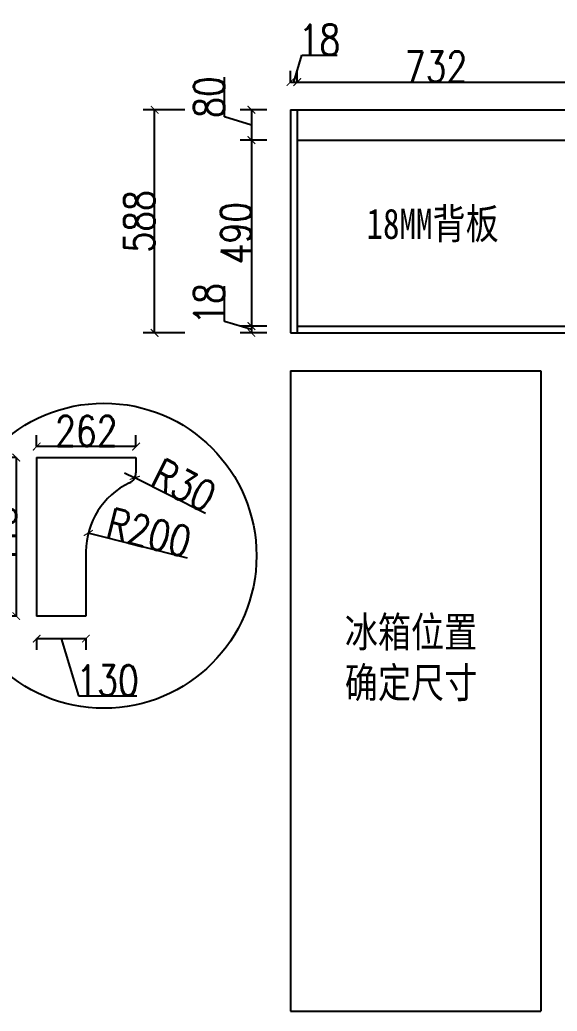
# Model space of a CAD drawing. Header units: millimetres. Extents: x 3255186 to 3429179, y -984851 to -941485.
# Drawn here: x 3260271 to 3261688, y -979227 to -976614 of the extents above; entities that cross this region are included whole.
import ezdxf

# ---------------------------------------------------------------- set-up
doc = ezdxf.new("R2010")
doc.units = ezdxf.units.MM
doc.header["$PDMODE"] = 35
doc.styles.add('DIM_FONT', font='SIMPLEX.shx', dxfattribs={"width": 0.8})
doc.dimstyles.new('ISO-25', dxfattribs={"dimtxt": 80, "dimasz": 20, "dimexe": 30, "dimexo": 80, "dimtad": 1, "dimdec": 0, "dimtxsty": 'DIM_FONT', "dimblk": 'ARCHTICK', "dimcen": 2.5, "dimadec": 0, "dimazin": 0, "dimtfac": 1, "dimtdec": 0, "dimtmove": 1, "dimatfit": 3, "dimfxl": 80, "dimfxlon": 1, "dimarcsym": 0})

# ---------------------------------------------------------------- blocks, each defined once
blk = doc.blocks.new('_ArchTick')
at = {"color": 0, "linetype": 'ByBlock', "const_width": 0.15}
blk.add_lwpolyline([(-0.5, -0.5), (0.5, 0.5)], dxfattribs=at)
blk = doc.blocks.new('*D713')
at = {"color": 0, "lineweight": -2, "ltscale": 5}
for p, q in [((3260315.7, -977739.1), (3260315.7, -977709.1)), ((3260577.7, -977739.1), (3260577.7, -977709.1)), ((3260577.7, -977739.1), (3260315.7, -977739.1))]:
    blk.add_line(p, q, dxfattribs=at)
at = {"layer": 'Defpoints', "color": 0, "ltscale": 5}
for p in [(3260315.7, -977739.1), (3260315.7, -977768), (3260577.7, -977768)]:
    blk.add_point(p, dxfattribs=at)
at = {"color": 0, "lineweight": -2, "ltscale": 5, "xscale": 20, "yscale": 20, "zscale": 20, "rotation": 180}
blk.add_blockref('_ArchTick', (3260315.7, -977739.1), dxfattribs=at)
at = {"color": 0, "lineweight": -2, "ltscale": 5, "xscale": 20, "yscale": 20, "zscale": 20}
blk.add_blockref('_ArchTick', (3260577.7, -977739.1), dxfattribs=at)
at = {"color": 0, "ltscale": 5, "insert": (3260446.7, -977698.5), "char_height": 80, "attachment_point": 5, "style": 'DIM_FONT'}
blk.add_mtext('262', dxfattribs=at)
blk = doc.blocks.new('*D714')
at = {"color": 0, "lineweight": -2, "ltscale": 5}
for p, q in [((3260261.9, -977768), (3260231.9, -977768)), ((3260261.9, -977768), (3260261.9, -978186)), ((3260261.9, -978186), (3260231.9, -978186))]:
    blk.add_line(p, q, dxfattribs=at)
at = {"layer": 'Defpoints', "color": 0, "ltscale": 5}
for p in [(3260315.7, -977768), (3260261.9, -978186), (3260315.7, -978186)]:
    blk.add_point(p, dxfattribs=at)
at = {"color": 0, "lineweight": -2, "ltscale": 5, "xscale": 20, "yscale": 20, "zscale": 20}
for p, rotation in [((3260261.9, -977768), 90), ((3260261.9, -978186), 270)]:
    blk.add_blockref('_ArchTick', p, dxfattribs=dict(at, rotation=rotation))
at = {"color": 0, "ltscale": 5, "insert": (3260221.3, -977977), "char_height": 80, "attachment_point": 5, "rotation": 90, "style": 'DIM_FONT'}
blk.add_mtext('418', dxfattribs=at)
blk = doc.blocks.new('*D715')
at = {"color": 0, "lineweight": -2, "ltscale": 5}
for p, q in [((3260315.7, -978245.3), (3260315.7, -978275.3)), ((3260315.7, -978245.3), (3260445.7, -978245.3)), ((3260380.7, -978245.3), (3260426, -978396.2)), ((3260445.7, -978245.3), (3260445.7, -978275.3)), ((3260426, -978396.2), (3260579.6, -978396.2))]:
    blk.add_line(p, q, dxfattribs=at)
at = {"layer": 'Defpoints', "color": 0, "ltscale": 5}
for p in [(3260315.7, -978186), (3260445.7, -978186), (3260445.7, -978245.3)]:
    blk.add_point(p, dxfattribs=at)
at = {"color": 0, "lineweight": -2, "ltscale": 5, "xscale": 20, "yscale": 20, "zscale": 20, "rotation": 180}
blk.add_blockref('_ArchTick', (3260315.7, -978245.3), dxfattribs=at)
at = {"color": 0, "lineweight": -2, "ltscale": 5, "xscale": 20, "yscale": 20, "zscale": 20}
blk.add_blockref('_ArchTick', (3260445.7, -978245.3), dxfattribs=at)
at = {"color": 0, "ltscale": 5, "insert": (3260502.8, -978355.6), "char_height": 80, "attachment_point": 5, "style": 'DIM_FONT'}
blk.add_mtext('130', dxfattribs=at)
blk = doc.blocks.new('*D716')
at = {"color": 0, "lineweight": -2, "ltscale": 5}
blk.add_line((3260713.4, -978033.2), (3260451.8, -977967), dxfattribs=at)
at = {"layer": 'Defpoints', "color": 0, "ltscale": 5}
for p in [(3260451.8, -977967), (3260645.7, -978016.1)]:
    blk.add_point(p, dxfattribs=at)
at = {"color": 0, "lineweight": -2, "ltscale": 5, "xscale": 20, "yscale": 20, "zscale": 20, "rotation": 165.7803455992883}
blk.add_blockref('_ArchTick', (3260451.8, -977967), dxfattribs=at)
at = {"color": 0, "ltscale": 5, "insert": (3260612, -977965.6), "char_height": 80, "attachment_point": 5, "rotation": 345.7803, "style": 'DIM_FONT'}
blk.add_mtext('R200', dxfattribs=at)
blk = doc.blocks.new('*D717')
at = {"color": 0, "lineweight": -2, "ltscale": 5}
for p in [(3260547.7, -977808), (3260761.2, -977915.2)]:
    blk.add_line(p, (3260574.5, -977821.5), dxfattribs=at)
at = {"layer": 'Defpoints', "color": 0, "ltscale": 5}
for p in [(3260547.7, -977808), (3260574.5, -977821.5)]:
    blk.add_point(p, dxfattribs=at)
at = {"color": 0, "lineweight": -2, "ltscale": 5, "xscale": 20, "yscale": 20, "zscale": 20, "rotation": 153.3351415781094}
blk.add_blockref('_ArchTick', (3260574.5, -977821.5), dxfattribs=at)
at = {"color": 0, "ltscale": 5, "insert": (3260704, -977841), "char_height": 80, "attachment_point": 5, "rotation": 333.3351, "style": 'DIM_FONT'}
blk.add_mtext('R30', dxfattribs=at)
blk = doc.blocks.new('*D732')
at = {"color": 0, "lineweight": -2, "ltscale": 5}
for p, q in [((3260994, -976778.3), (3261015.3, -976707.4)), ((3261015.3, -976707.4), (3261108, -976707.4)), ((3260985, -976778.3), (3260985, -976748.3)), ((3261003, -976778.3), (3261003, -976748.3)), ((3260985, -976778.3), (3261003, -976778.3))]:
    blk.add_line(p, q, dxfattribs=at)
at = {"layer": 'Defpoints', "color": 0, "ltscale": 5}
for p in [(3261003, -976778.3), (3260985, -976851.5), (3261003, -976851.5)]:
    blk.add_point(p, dxfattribs=at)
at = {"color": 0, "lineweight": -2, "ltscale": 5, "xscale": 20, "yscale": 20, "zscale": 20, "rotation": 180}
blk.add_blockref('_ArchTick', (3260985, -976778.3), dxfattribs=at)
at = {"color": 0, "lineweight": -2, "ltscale": 5, "xscale": 20, "yscale": 20, "zscale": 20}
blk.add_blockref('_ArchTick', (3261003, -976778.3), dxfattribs=at)
at = {"color": 0, "ltscale": 5, "insert": (3261061.6, -976666.7), "char_height": 80, "attachment_point": 5, "style": 'DIM_FONT'}
blk.add_mtext('18', dxfattribs=at)
blk = doc.blocks.new('*D733')
at = {"color": 0, "lineweight": -2, "ltscale": 5}
for p, q in [((3261003, -976778.3), (3261003, -976748.3)), ((3261735, -976778.3), (3261735, -976748.3)), ((3261003, -976778.3), (3261735, -976778.3))]:
    blk.add_line(p, q, dxfattribs=at)
at = {"layer": 'Defpoints', "color": 0, "ltscale": 5}
for p in [(3261735, -976778.3), (3261003, -976851.5), (3261735, -976851.5)]:
    blk.add_point(p, dxfattribs=at)
at = {"color": 0, "lineweight": -2, "ltscale": 5, "xscale": 20, "yscale": 20, "zscale": 20, "rotation": 180}
blk.add_blockref('_ArchTick', (3261003, -976778.3), dxfattribs=at)
at = {"color": 0, "lineweight": -2, "ltscale": 5, "xscale": 20, "yscale": 20, "zscale": 20}
blk.add_blockref('_ArchTick', (3261735, -976778.3), dxfattribs=at)
at = {"color": 0, "ltscale": 5, "insert": (3261369, -976737.7), "char_height": 80, "attachment_point": 5, "style": 'DIM_FONT'}
blk.add_mtext('732', dxfattribs=at)
blk = doc.blocks.new('*D760')
at = {"color": 0, "lineweight": -2, "ltscale": 5}
for p, q in [((3260811.1, -976870.2), (3260811.1, -976765.3)), ((3260923, -976851.5), (3260852, -976851.5)), ((3260882, -976851.5), (3260882, -976931.5)), ((3260882, -976891.5), (3260811.1, -976870.2)), ((3260923, -976931.5), (3260852, -976931.5))]:
    blk.add_line(p, q, dxfattribs=at)
at = {"layer": 'Defpoints', "color": 0, "ltscale": 5}
for p in [(3261003, -976851.5), (3260882, -976931.5), (3261003, -976931.5)]:
    blk.add_point(p, dxfattribs=at)
at = {"color": 0, "lineweight": -2, "ltscale": 5, "xscale": 20, "yscale": 20, "zscale": 20}
for p, rotation in [((3260882, -976851.5), 90), ((3260882, -976931.5), 270)]:
    blk.add_blockref('_ArchTick', p, dxfattribs=dict(at, rotation=rotation))
at = {"color": 0, "ltscale": 5, "insert": (3260770.5, -976817.8), "char_height": 80, "attachment_point": 5, "rotation": 90, "style": 'DIM_FONT'}
blk.add_mtext('80', dxfattribs=at)
blk = doc.blocks.new('*D761')
at = {"color": 0, "lineweight": -2, "ltscale": 5}
for p, q in [((3260923, -976931.5), (3260852, -976931.5)), ((3260882, -976931.5), (3260882, -977421.5)), ((3260923, -977421.5), (3260852, -977421.5))]:
    blk.add_line(p, q, dxfattribs=at)
at = {"layer": 'Defpoints', "color": 0, "ltscale": 5}
for p in [(3261003, -976931.5), (3260882, -977421.5), (3261003, -977421.5)]:
    blk.add_point(p, dxfattribs=at)
at = {"color": 0, "lineweight": -2, "ltscale": 5, "xscale": 20, "yscale": 20, "zscale": 20}
for p, rotation in [((3260882, -976931.5), 90), ((3260882, -977421.5), 270)]:
    blk.add_blockref('_ArchTick', p, dxfattribs=dict(at, rotation=rotation))
at = {"color": 0, "ltscale": 5, "insert": (3260841.4, -977176.5), "char_height": 80, "attachment_point": 5, "rotation": 90, "style": 'DIM_FONT'}
blk.add_mtext('490', dxfattribs=at)
blk = doc.blocks.new('*D762')
at = {"color": 0, "lineweight": -2, "ltscale": 5}
for p, q in [((3260811.1, -977409.2), (3260811.1, -977316.5)), ((3260882, -977430.5), (3260811.1, -977409.2)), ((3260923, -977421.5), (3260852, -977421.5)), ((3260882, -977421.5), (3260882, -977439.5)), ((3260923, -977439.5), (3260852, -977439.5))]:
    blk.add_line(p, q, dxfattribs=at)
at = {"layer": 'Defpoints', "color": 0, "ltscale": 5}
for p in [(3261003, -977421.5), (3260882, -977439.5), (3261003, -977439.5)]:
    blk.add_point(p, dxfattribs=at)
at = {"color": 0, "lineweight": -2, "ltscale": 5, "xscale": 20, "yscale": 20, "zscale": 20}
for p, rotation in [((3260882, -977421.5), 90), ((3260882, -977439.5), 270)]:
    blk.add_blockref('_ArchTick', p, dxfattribs=dict(at, rotation=rotation))
at = {"color": 0, "ltscale": 5, "insert": (3260770.5, -977362.9), "char_height": 80, "attachment_point": 5, "rotation": 90, "style": 'DIM_FONT'}
blk.add_mtext('18', dxfattribs=at)
blk = doc.blocks.new('*D763')
at = {"color": 0, "lineweight": -2, "ltscale": 5}
for p, q in [((3260706.9, -976851.5), (3260596.9, -976851.5)), ((3260626.9, -977439.5), (3260626.9, -976851.5)), ((3260706.9, -977439.5), (3260596.9, -977439.5))]:
    blk.add_line(p, q, dxfattribs=at)
at = {"layer": 'Defpoints', "color": 0, "ltscale": 5}
for p in [(3260626.9, -976851.5), (3261003, -976851.5), (3261003, -977439.5)]:
    blk.add_point(p, dxfattribs=at)
at = {"color": 0, "lineweight": -2, "ltscale": 5, "xscale": 20, "yscale": 20, "zscale": 20}
for p, rotation in [((3260626.9, -976851.5), 90), ((3260626.9, -977439.5), 270)]:
    blk.add_blockref('_ArchTick', p, dxfattribs=dict(at, rotation=rotation))
at = {"color": 0, "ltscale": 5, "insert": (3260586.3, -977145.5), "char_height": 80, "attachment_point": 5, "rotation": 90, "style": 'DIM_FONT'}
blk.add_mtext('588', dxfattribs=at)

msp = doc.modelspace()

# ---------------------------------------------------------------- linework, layer by layer
at = {"ltscale": 5}
for p, q in [((3260985, -976851.5), (3263608, -976851.5)), ((3260985, -976851.5), (3260985, -977439.5)), ((3261003, -976851.5), (3261003, -977439.5)), ((3261003, -976931.5), (3261735, -976931.5)), ((3261003, -977421.5), (3261735, -977421.5)), ((3260985, -977439.5), (3261735, -977439.5)), ((3260985, -977539.5), (3261645, -977539.5)), ((3260985, -977539.5), (3260985, -979227.5)), ((3261645, -977539.5), (3261645, -979227.5)), ((3260315.7, -977768), (3260577.7, -977768)), ((3260315.7, -977768), (3260315.7, -978186)), ((3260577.7, -977768), (3260577.7, -977808)), ((3260445.7, -978016.1), (3260445.7, -978186)), ((3260445.7, -978186), (3260315.7, -978186)), ((3260985, -979227.5), (3261645, -979227.5))]:
    msp.add_line(p, q, dxfattribs=at)
at = {"color": 1, "ltscale": 5}
msp.add_circle((3260493.3, -978027), 402.1, dxfattribs=at)
at = {"ltscale": 5}
for centre, radius, start, end in [((3260547.7, -977808), 30, 295.2195, 0), ((3260645.7, -978016.1), 200, 115.2195, 180)]:
    msp.add_arc(centre, radius, start, end, dxfattribs=at)

# ---------------------------------------------------------------- texts
at = {"char_height": 80, "width": 1175.852, "attachment_point": 1, "style": 'DIM_FONT'}
for s, insert in [('{\\fSimSun|b0|i0|c134|p2;18MM背板}', (3261185.6, -977111.8)), ('{\\fSimSun|b0|i0|c134|p2;冰箱位置\\P确定尺寸}', (3261128.4, -978188.1))]:
    msp.add_mtext(s, dxfattribs=dict(at, insert=insert))

# ---------------------------------------------------------------- dimensions: what is measured, and where the dimension line sits
at = {"ltscale": 5}
for base, p1, p2, picture, middle in [((3261003, -976778.3), (3260985, -976851.5), (3261003, -976851.5), '*D732', (3261015.9, -976666.7)), ((3261735, -976778.3), (3261003, -976851.5), (3261735, -976851.5), '*D733', (3261369, -976737.7)), ((3260315.7, -977739.1), (3260577.7, -977768), (3260315.7, -977768), '*D713', (3260446.7, -977698.5)), ((3260445.7, -978245.3), (3260315.7, -978186), (3260445.7, -978186), '*D715', (3260426.6, -978355.6))]:
    dim = msp.add_linear_dim(base=base, p1=p1, p2=p2, dimstyle='ISO-25', dxfattribs=at)
    dim.commit()
    dim.dimension.update_dxf_attribs({"geometry": picture, "text_midpoint": middle})
for base, p1, p2, picture, middle in [((3260882, -976931.5), (3261003, -976851.5), (3261003, -976931.5), '*D760', (3260770.5, -976869.6)), ((3260626.9, -976851.5), (3261003, -977439.5), (3261003, -976851.5), '*D763', (3260586.3, -977145.5)), ((3260882, -977421.5), (3261003, -976931.5), (3261003, -977421.5), '*D761', (3260841.4, -977176.5)), ((3260882, -977439.5), (3261003, -977421.5), (3261003, -977439.5), '*D762', (3260770.5, -977408.6)), ((3260261.9, -978186), (3260315.7, -977768), (3260315.7, -978186), '*D714', (3260221.3, -977977))]:
    dim = msp.add_linear_dim(base=base, p1=p1, p2=p2, angle=90, dimstyle='ISO-25', dxfattribs=at)
    dim.commit()
    dim.dimension.update_dxf_attribs({"geometry": picture, "text_midpoint": middle})
dim = msp.add_radius_dim(center=(3260547.7, -977808), mpoint=(3260574.5, -977821.5), dimstyle='ISO-25', dxfattribs=at)
dim.commit()
dim.dimension.update_dxf_attribs({"geometry": '*D717', "text_midpoint": (3260704, -977841)})
dim = msp.add_radius_dim(center=(3260645.7, -978016.1), mpoint=(3260451.8, -977967), dimstyle='ISO-25', dxfattribs=at)
dim.commit()
dim.dimension.update_dxf_attribs({"geometry": '*D716', "text_midpoint": (3260602, -978005), "dimtype": 164})

doc.saveas('drawing.dxf')
